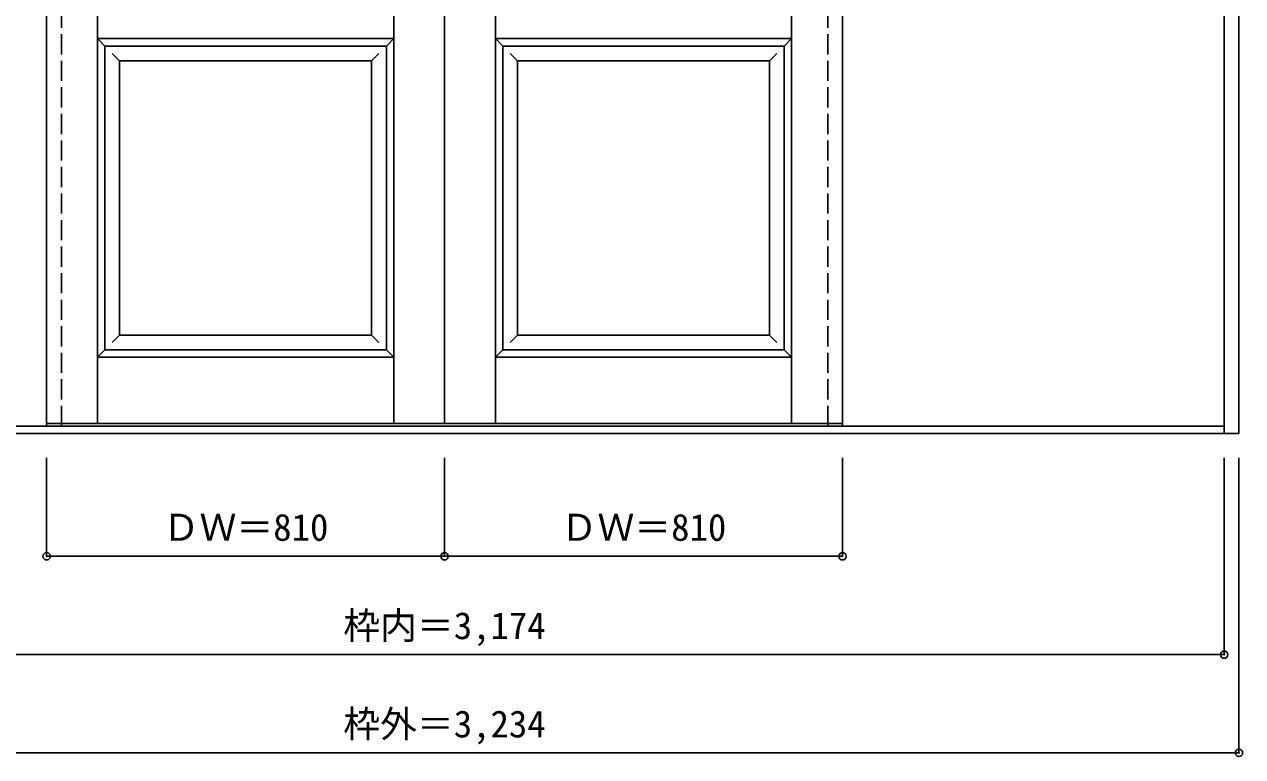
# Model space of a CAD drawing. Units: millimetres, scale not verified. Extents: x -2125 to 1661, y -1979 to 933.
# Drawn here: x -819 to 1661, y -1979 to -490 of the extents above; entities that cross this region are included whole.
import ezdxf
from ezdxf.enums import TextEntityAlignment as Align

# ---------------------------------------------------------------- set-up
doc = ezdxf.new("R2010")
doc.units = ezdxf.units.MM
doc.header["$LTSCALE"] = 30
doc.header["$PDMODE"] = 32
doc.header["$PDSIZE"] = 15
doc.linetypes.add('DASHED1', pattern=[1.8, 1.2, -0.6])
doc.layers.add('0-0', color=4, linetype='DASHED1')
doc.layers.add('0-1_寸法', color=7, linetype='Continuous')
doc.styles.add('ＭＳ ゴシック', font='')
doc.styles.get('ＭＳ ゴシック').set_extended_font_data('MS Gothic')

msp = doc.modelspace()

# ---------------------------------------------------------------- linework, layer by layer
at = {"layer": '0-0', "color": 3, "linetype": 'Continuous'}
for p, q in [((1623.22, -1321.6), (1623.22, 925.4)), ((1653.22, -1321.6), (1653.22, 925.4)), ((-773.78, -1301.6), (-773.78, 881.4)), ((36.22, -1301.6), (36.22, 881.4)), ((846.22, -1301.6), (846.22, 881.4)), ((-655.28, -533.6), (-82.28, -533.6)), ((-655.28, -1151.6), (-655.28, -533.6)), ((-82.28, -1151.6), (-82.28, -533.6)), ((154.72, -533.6), (727.72, -533.6)), ((154.72, -1151.6), (154.72, -533.6)), ((727.72, -1151.6), (727.72, -533.6)), ((-655.28, -1151.6), (-82.28, -1151.6)), ((154.72, -1151.6), (727.72, -1151.6)), ((1623.22, -1306.6), (-1550.78, -1306.6)), ((-773.78, -1301.6), (36.22, -1301.6)), ((846.22, -1301.6), (36.22, -1301.6)), ((1653.22, -1321.6), (-1580.78, -1321.6))]:
    msp.add_line(p, q, dxfattribs=at)
at = {"layer": '0-0'}
for p, q in [((-773.78, -1306.6), (-773.78, 889.4)), ((-743.78, -1306.6), (-743.78, 889.4)), ((-743.78, -1301.6), (-743.78, 881.4)), ((816.22, -1306.6), (816.22, 889.4)), ((816.22, -1301.6), (816.22, 881.4)), ((846.22, -1306.6), (846.22, 889.4))]:
    msp.add_line(p, q, dxfattribs=at)
at = {"layer": '0-0', "color": 7, "linetype": 'Continuous'}
for p, q in [((-670.28, -1301.6), (-670.28, 881.4)), ((-67.28, -1301.6), (-67.28, 881.4)), ((139.72, -1301.6), (139.72, 881.4)), ((742.72, -1301.6), (742.72, 881.4)), ((-670.28, -518.6), (-655.28, -533.6)), ((-670.28, -518.6), (-67.28, -518.6)), ((-67.28, -518.6), (-82.28, -533.6)), ((139.72, -518.6), (154.72, -533.6)), ((139.72, -518.6), (742.72, -518.6)), ((742.72, -518.6), (727.72, -533.6)), ((-640.28, -548.6), (-625.28, -563.6)), ((-625.28, -1121.6), (-625.28, -563.6)), ((-625.28, -563.6), (-112.28, -563.6)), ((-97.28, -548.6), (-112.28, -563.6)), ((-112.28, -1121.6), (-112.28, -563.6)), ((169.72, -548.6), (184.72, -563.6)), ((184.72, -1121.6), (184.72, -563.6)), ((184.72, -563.6), (697.72, -563.6)), ((712.72, -548.6), (697.72, -563.6)), ((697.72, -1121.6), (697.72, -563.6)), ((-625.28, -1121.6), (-640.28, -1136.6)), ((-625.28, -1121.6), (-112.28, -1121.6)), ((-112.28, -1121.6), (-97.28, -1136.6)), ((184.72, -1121.6), (169.72, -1136.6)), ((184.72, -1121.6), (697.72, -1121.6)), ((697.72, -1121.6), (712.72, -1136.6)), ((-655.28, -1151.6), (-670.28, -1166.6)), ((-82.28, -1151.6), (-67.28, -1166.6)), ((154.72, -1151.6), (139.72, -1166.6)), ((727.72, -1151.6), (742.72, -1166.6)), ((-670.28, -1166.6), (-67.28, -1166.6)), ((139.72, -1166.6), (742.72, -1166.6))]:
    msp.add_line(p, q, dxfattribs=at)
at = {"layer": '0-1_寸法', "color": 4}
for p, q in [((-773.78, -1571.6), (-773.78, -1371.6)), ((36.22, -1571.6), (36.22, -1371.6)), ((846.22, -1571.6), (846.22, -1371.6)), ((-773.78, -1571.6), (846.22, -1571.6))]:
    msp.add_line(p, q, dxfattribs=at)
for points in [[(-1580.78, -1971.6), (1653.22, -1971.6), (1653.22, -1371.6)], [(-1550.78, -1771.6), (1623.22, -1771.6), (1623.22, -1371.6)]]:
    msp.add_lwpolyline(points, dxfattribs=at)
at = {"layer": '0-1_寸法'}
for p in [(-773.78, -1571.6), (36.22, -1571.6), (846.22, -1571.6), (1623.22, -1771.6), (1653.22, -1971.6)]:
    msp.add_point(p, dxfattribs=at)

# ---------------------------------------------------------------- texts
at = {"layer": '0-1_寸法', "style": 'ＭＳ ゴシック'}
for s, p in [('ＤＷ＝810', (-537.53, -1556.6)), ('ＤＷ＝810', (272.47, -1556.6)), ('枠内＝3,174', (-170.03, -1756.6)), ('枠外＝3,234', (-170.03, -1956.6))]:
    msp.add_text(s, height=54.99, dxfattribs=at).set_placement(p, align=Align.BOTTOM_LEFT)

doc.saveas('drawing.dxf')
